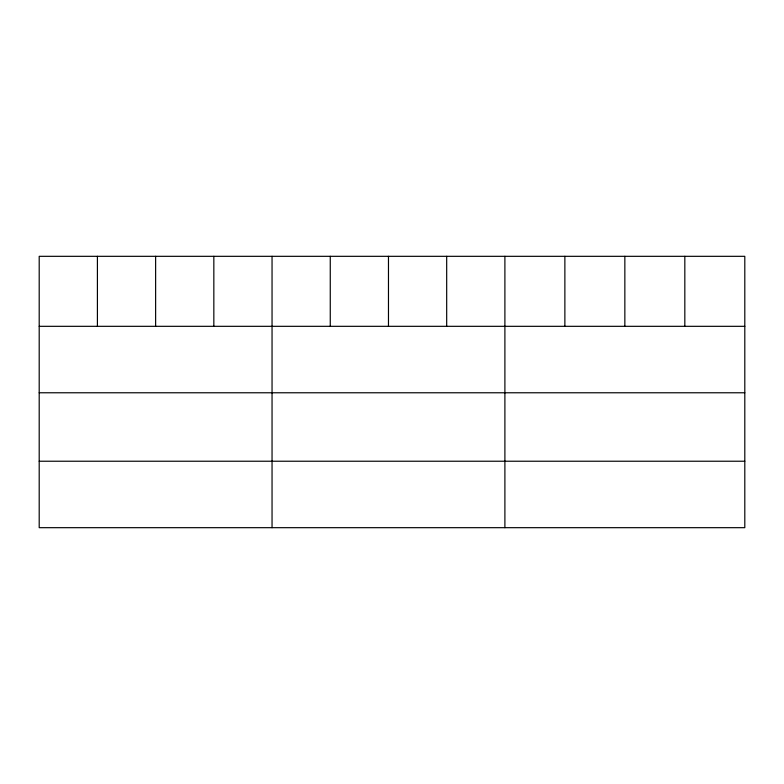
<?xml version="1.0" encoding="UTF-8"?>
<svg xmlns="http://www.w3.org/2000/svg" width="784" height="784" viewBox="0 0 784 784"><rect width="100%" height="100%" fill="white"/><g stroke="black" fill="none" stroke-linecap="round" stroke-linejoin="round"><path stroke-width="1.18" d="M744.8 326.32L744.8 527.681L39.2 527.681L39.2 256.319L744.8 256.319L744.8 326.32L39.2 326.32M39.2 392.774L744.8 392.774M39.2 461.227L744.8 461.227M684.824 256.319L684.824 326.32M624.848 256.319L624.848 326.32M564.872 256.319L564.872 326.32M504.896 256.319L504.896 527.681M446.684 256.319L446.684 326.32M388.472 256.319L388.472 326.32M330.26 256.319L330.26 326.32M272.048 256.319L272.048 527.681M213.836 256.319L213.836 326.32M155.624 256.319L155.624 326.32M97.412 256.319L97.412 326.32"/></g></svg>
